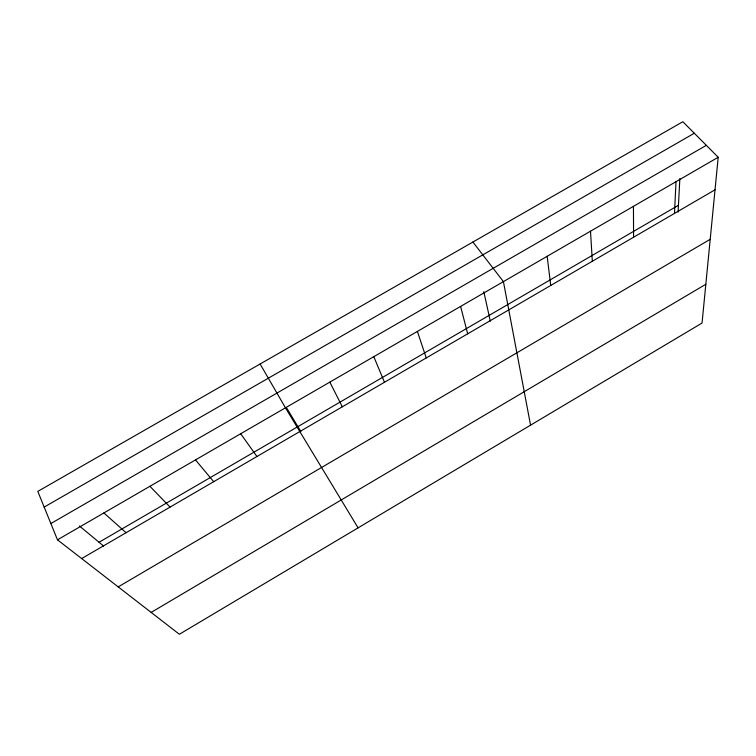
<?xml version="1.0" encoding="UTF-8"?>
<svg xmlns="http://www.w3.org/2000/svg" width="756" height="756" viewBox="0 0 756 756"><rect width="100%" height="100%" fill="white"/><g stroke="black" fill="none" stroke-linecap="round" stroke-linejoin="round"><path stroke-width="1.13" d="M674.484 213.409L676.006 181.695M678.085 212.058L679.852 178.577M718.2 157.267L702.05 323.048L179.361 634.275L57.475 539.822L37.8 491.4L682.848 121.725L718.2 157.267L57.475 539.822M151.153 612.417L705.83 284.275M118.21 586.883L710.205 239.302M99.055 542.269L678.444 205.282M81.667 558.561L715.034 189.803M50.86 523.539L706.331 145.332M44.169 507.087L694.31 133.245M79.399 525.949L103.591 546.03M103.903 512.937L126.063 532.715M149.915 486.297L170.072 507.096M195.502 459.903L213.693 481.695M472.916 242.033L503.42 281.619L530.561 425.155M240.682 433.746L256.945 456.511M358.089 527.858L285.456 407.815L260.111 363.995M286.874 408.353L300.85 431.525M329.833 382.13L342.326 406.804M373.804 356.662L384.473 382.262M417.397 331.43L426.252 357.938M460.602 306.416L467.69 333.812M483.831 291.712L490.313 321.205M547.155 256.303L550.737 285.466M590.493 231.204L592.335 261.236M633.443 206.341L633.585 237.223"/></g></svg>
